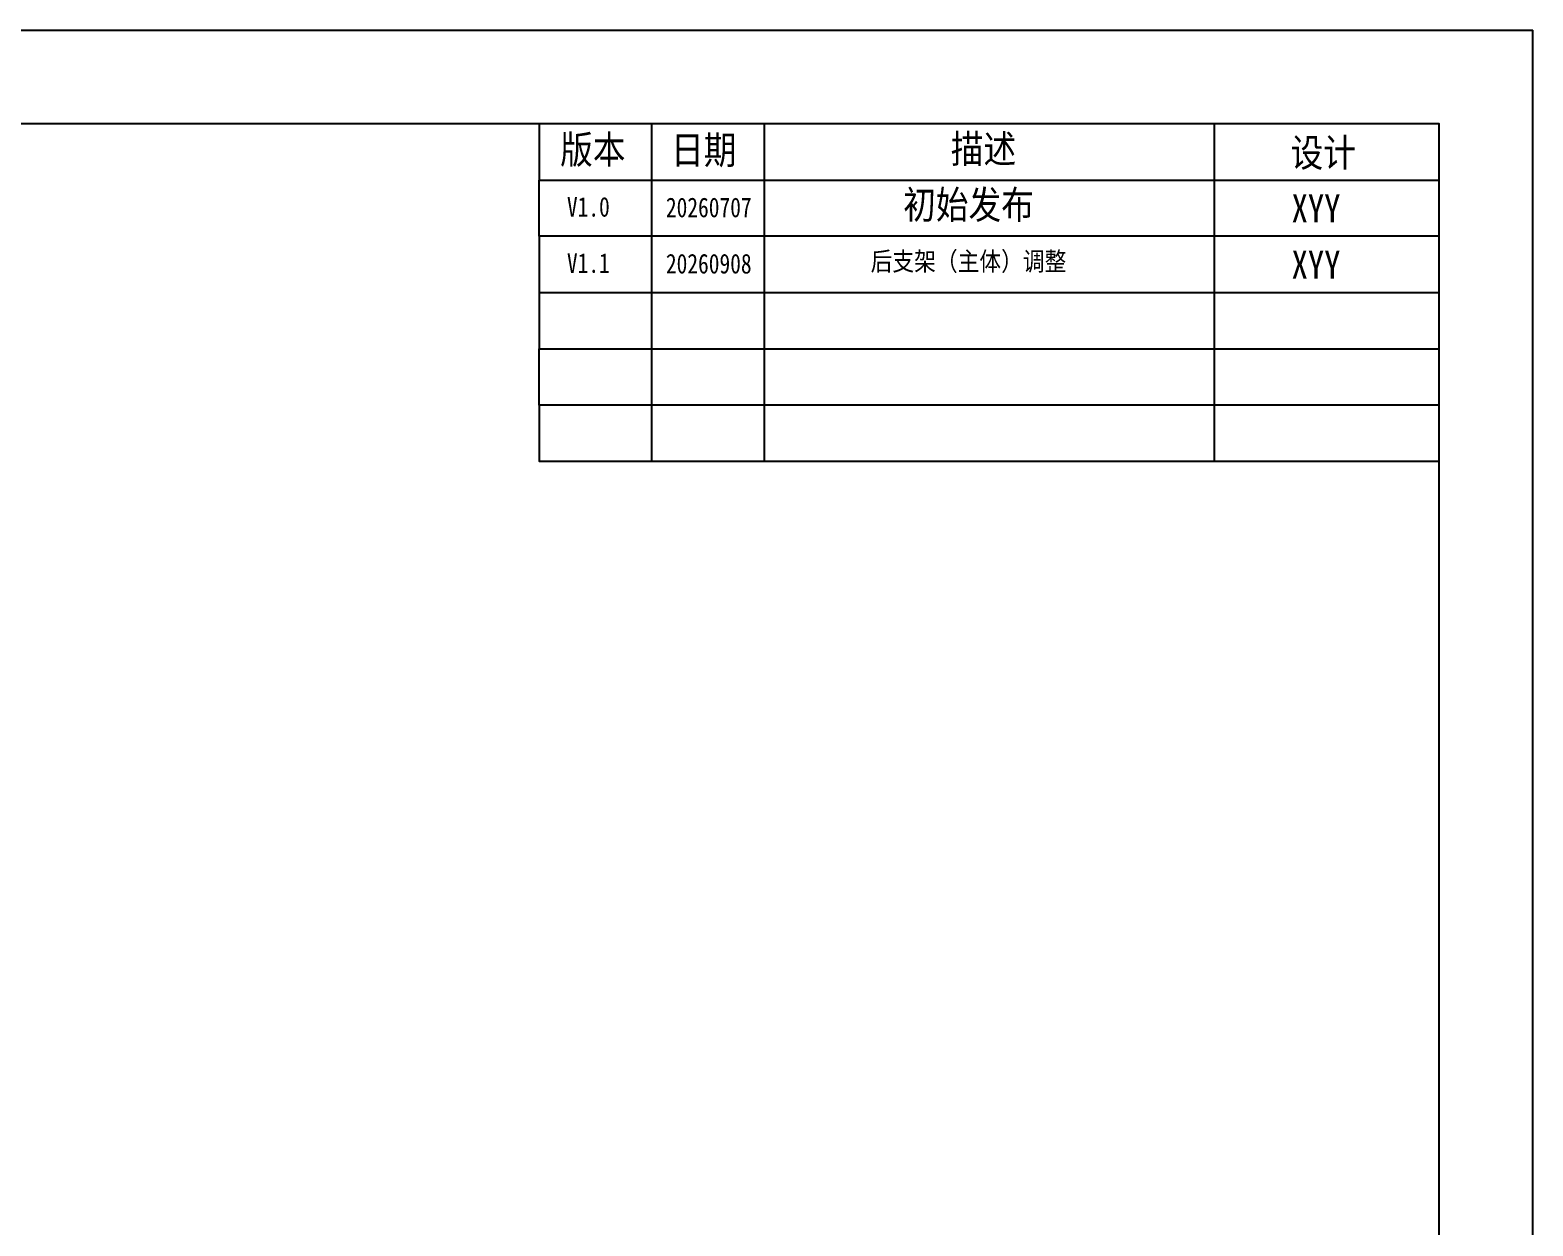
# Model space of a CAD drawing. Header units: millimetres. Extents: x 0 to 8948, y -1340 to 1100.
# Drawn here: x 5541.7 to 5942.4, y -558.9 to -239.9 of the extents above; entities that cross this region are included whole.
import ezdxf

# ---------------------------------------------------------------- set-up
doc = ezdxf.new("R2010")
doc.units = ezdxf.units.MM
doc.header["$LTSCALE"] = 85.25
doc.layers.get('0').update_dxf_attribs({"linetype": 'CONTINUOUS'})
doc.styles.get("Standard").update_dxf_attribs({"font": 'txt', "width": 0.85})
doc.styles.add('TEXTSTYLE_1', font='gdt', dxfattribs={"width": 0.8})

msp = doc.modelspace()

# ---------------------------------------------------------------- linework, layer by layer
at = {"color": 7, "linetype": 'Continuous'}
for p in [(4392.409, -239.944), (5942.409, -1339.944)]:
    msp.add_line(p, (5942.409, -239.944), dxfattribs=at)
msp.add_line((5677.409, -309.944), (5677.409, -324.944))
msp.add_lwpolyline([(4417.409, -1314.944), (5917.409, -1314.944), (5917.409, -264.944), (4417.409, -264.944)], close=True, dxfattribs=at)
for points in [[(5917.409, -294.944), (5677.409, -294.944), (5677.409, -309.944), (5917.409, -309.944), (5917.409, -264.944), (5677.409, -264.944), (5677.409, -279.944)], [(5707.409, -264.944), (5707.409, -309.944), (5707.409, -354.944)], [(5737.409, -264.944), (5737.409, -309.944), (5737.409, -354.944)], [(5857.409, -264.944), (5857.409, -309.944), (5857.409, -354.944)], [(5677.409, -294.944), (5677.409, -279.944), (5917.409, -279.944)], [(5917.409, -339.944), (5677.409, -339.944), (5677.409, -324.944), (5917.409, -324.944)], [(5677.409, -339.944), (5677.409, -354.944), (5917.409, -354.944)]]:
    msp.add_lwpolyline(points)

# ---------------------------------------------------------------- texts
at = {"lineweight": -3, "char_height": 7.5163, "attachment_point": 5}
for s, insert, width in [('{\\fSimSun|b0|i0|c134|p54;版本}', (5691.749, -272.256), 32.26492), ('{\\fSimSun|b0|i0|c134|p54;日期}', (5721.301, -272.361), 32.26492), ('{\\fSimSun|b0|i0|c134|p54;描述}', (5795.909, -272.052), 32.26492), ('{\\fSimSun|b0|i0|c134|p54;设计}', (5886.491, -273.067), 32.26492), ('{\\fSimSun|b0|i0|c134|p54;初始发布}', (5791.918, -286.947), 49.01933), ('{\\fSimSun|b0|i0|c134|p54;XYY}', (5884.574, -287.499), 32.26492), ('{\\fSimSun|b0|i0|c134|p54;XYY}', (5884.574, -302.499), 32.26492)]:
    msp.add_mtext(s, dxfattribs=dict(at, insert=insert, width=width))
at = {"insert": (5684.842, -284.462), "char_height": 5.25, "width": 18.95171, "attachment_point": 1, "style": 'TEXTSTYLE_1'}
msp.add_mtext('{\\fSimSun|b0|i0|c0|p2;V1.0}', dxfattribs=at)
at = {"color": 0, "insert": (5711.233, -284.621), "char_height": 5.25, "width": 28.21107, "attachment_point": 1, "style": 'TEXTSTYLE_1'}
msp.add_mtext('{\\fSimSun|b0|i0|c134|p54;20260707}', dxfattribs=at)
at = {"color": 1, "char_height": 5.25, "attachment_point": 1, "style": 'TEXTSTYLE_1'}
for s, insert, width in [('{\\fSimSun|b0|i0|c0|p2;V1.\\fSimSun|b0|i0|c134|p2;1}', (5684.842, -299.462), 18.95171), ('{\\fSimSun|b0|i0|c134|p54;20260908}', (5711.233, -299.621), 28.21107)]:
    msp.add_mtext(s, dxfattribs=dict(at, insert=insert, width=width))
at = {"color": 1, "lineweight": -3, "insert": (5791.918, -301.947), "char_height": 5, "width": 84.49203, "attachment_point": 5}
msp.add_mtext('{\\fSimSun|b0|i0|c134|p54;后支架（主体）调整}', dxfattribs=at)

doc.saveas('drawing.dxf')
